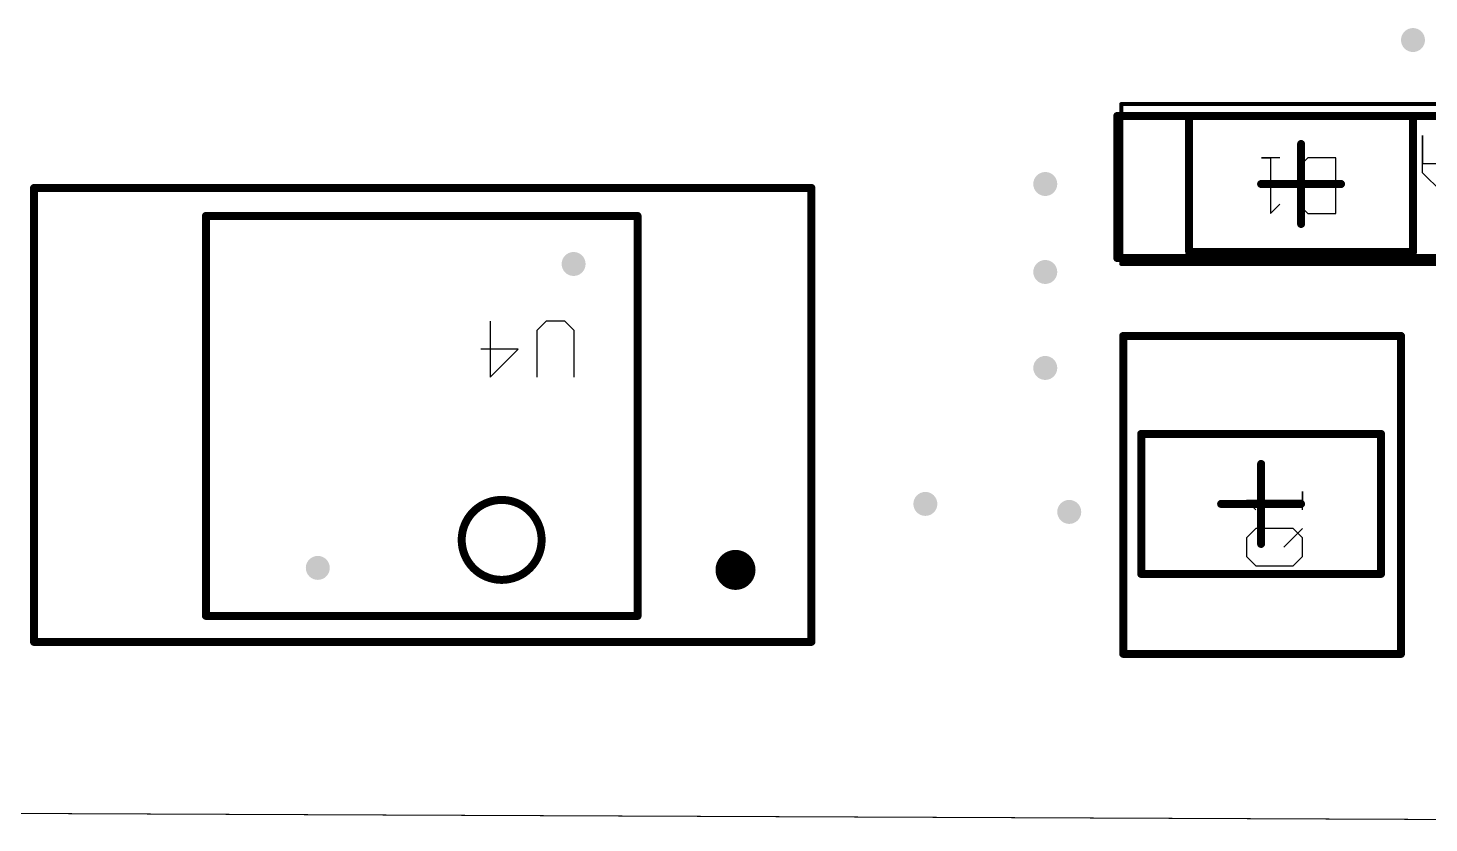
# Model space of a CAD drawing. Header units: millimetres. Extents: x 0 to 63.8, y 0 to 29.2.
# Drawn here: x 30.38 to 47.9, y 0.01 to 9.95 of the extents above; entities that cross this region are included whole.
import ezdxf

# ---------------------------------------------------------------- set-up
doc = ezdxf.new("R2010")
doc.units = ezdxf.units.MM
for name, color, linetype in [('Mechanical1', 6, 'Continuous'), ('Mechanical13', 56, 'Continuous'), ('Mechanical15', 56, 'Continuous'), ('Mechanical29', 56, 'Continuous'), ('ViaHoleLayer', 16, 'Continuous')]:
    doc.layers.add(name, color=color, linetype=linetype)

# ---------------------------------------------------------------- blocks, each defined once
blk = doc.blocks.new('SO_8_W_11')
at = {"layer": 'Mechanical13', "const_width": 0.1}
for points in [[(2.7, 2.5), (-2.7, 2.5)], [(-2.7, 2.5), (-2.7, -2.5)], [(2.7, 2.5), (2.7, -2.5)], [(2.7, -2.5), (-2.7, -2.5)]]:
    blk.add_lwpolyline(points, dxfattribs=at)
at = {"layer": 'Mechanical13'}
for points, const_width in [([(-2.725, 2.5, 1), (-2.675, 2.5, 1)], 0.05), ([(-2.725, 2.5, 1), (-2.675, 2.5, 1)], 0.05), ([(2.675, 2.5, 1), (2.725, 2.5, 1)], 0.05), ([(2.675, 2.5, 1), (2.725, 2.5, 1)], 0.05), ([(-0.5, 1.55, 1), (-1.5, 1.55, 1)], 0.1), ([(-1.525, 1.55, 1), (-1.475, 1.55, 1)], 0.05), ([(-0.525, 1.55, 1), (-0.475, 1.55, 1)], 0.05), ([(-2.725, -2.5, 1), (-2.675, -2.5, 1)], 0.05), ([(-2.725, -2.5, 1), (-2.675, -2.5, 1)], 0.05), ([(2.675, -2.5, 1), (2.725, -2.5, 1)], 0.05), ([(2.675, -2.5, 1), (2.725, -2.5, 1)], 0.05)]:
    blk.add_lwpolyline(points, format="xyb", close=True, dxfattribs=dict(at, const_width=const_width))
at = {"layer": 'Mechanical29'}
for p, q in [((-1.906, -0.485), (-1.906, -1.068)), ((-1.44, -1.068), (-1.44, -0.485)), ((-0.856, -0.485), (-1.206, -0.835)), ((-0.856, -1.185), (-0.856, -0.485)), ((-1.206, -0.835), (-0.74, -0.835)), ((-1.906, -1.068), (-1.789, -1.185)), ((-1.789, -1.185), (-1.556, -1.185)), ((-1.556, -1.185), (-1.44, -1.068))]:
    blk.add_line(p, q, dxfattribs=at)
at = {"layer": 'Mechanical29', "const_width": 0.1}
for points in [[(4.85, 2.825), (-4.875, 2.825)], [(-4.875, 2.825), (-4.875, -2.85)], [(4.85, 2.825), (4.85, -2.85)], [(4.85, -2.85), (-4.875, -2.85)]]:
    blk.add_lwpolyline(points, dxfattribs=at)
at = {"layer": 'Mechanical29'}
for points, const_width in [([(-4.9, 2.825, 1), (-4.85, 2.825, 1)], 0.05), ([(-4.9, 2.825, 1), (-4.85, 2.825, 1)], 0.05), ([(4.825, 2.825, 1), (4.875, 2.825, 1)], 0.05), ([(4.825, 2.825, 1), (4.875, 2.825, 1)], 0.05), ([(-3.8, 1.925, 1), (-4.05, 1.925, 1)], 0.25), ([(-4.113, 1.925, 1), (-3.988, 1.925, 1)], 0.125), ([(-3.862, 1.925, 1), (-3.738, 1.925, 1)], 0.125), ([(-4.9, -2.85, 1), (-4.85, -2.85, 1)], 0.05), ([(-4.9, -2.85, 1), (-4.85, -2.85, 1)], 0.05), ([(4.825, -2.85, 1), (4.875, -2.85, 1)], 0.05), ([(4.825, -2.85, 1), (4.875, -2.85, 1)], 0.05)]:
    blk.add_lwpolyline(points, format="xyb", close=True, dxfattribs=dict(at, const_width=const_width))
blk = doc.blocks.new('SOT23_3_37')
at = {"layer": 'Mechanical13', "const_width": 0.1}
for points in [[(0.875, 1.5), (-0.875, 1.5)], [(-0.875, -1.5), (-0.875, 1.5)], [(0.875, -1.5), (0.875, 1.5)], [(0.875, -1.5), (-0.875, -1.5)]]:
    blk.add_lwpolyline(points, dxfattribs=at)
at = {"layer": 'Mechanical13', "const_width": 0.05}
for points in [[(-0.9, 1.5, 1), (-0.85, 1.5, 1)], [(-0.9, 1.5, 1), (-0.85, 1.5, 1)], [(0.85, 1.5, 1), (0.9, 1.5, 1)], [(0.85, 1.5, 1), (0.9, 1.5, 1)], [(-0.9, -1.5, 1), (-0.85, -1.5, 1)], [(-0.9, -1.5, 1), (-0.85, -1.5, 1)], [(0.85, -1.5, 1), (0.9, -1.5, 1)], [(0.85, -1.5, 1), (0.9, -1.5, 1)]]:
    blk.add_lwpolyline(points, format="xyb", close=True, dxfattribs=at)
at = {"layer": 'Mechanical15'}
for points, const_width in [([(1.875, 1.75), (-2.1, 1.75)], 0.05), ([(-2.1, -1.75), (-2.1, 1.75)], 0.05), ([(1.875, -1.75), (1.875, 1.75)], 0.05), ([(0, -0.5), (0, 0.5)], 0.1), ([(0.5, 0), (-0.5, 0)], 0.1), ([(1.875, -1.75), (-2.1, -1.75)], 0.05)]:
    blk.add_lwpolyline(points, dxfattribs=dict(at, const_width=const_width))
for points, const_width in [([(-2.113, 1.75, 1), (-2.088, 1.75, 1)], 0.025), ([(-2.113, 1.75, 1), (-2.088, 1.75, 1)], 0.025), ([(1.863, 1.75, 1), (1.887, 1.75, 1)], 0.025), ([(1.863, 1.75, 1), (1.887, 1.75, 1)], 0.025), ([(-0.025, 0.5, 1), (0.025, 0.5, 1)], 0.05), ([(-0.525, 0, 1), (-0.475, 0, 1)], 0.05), ([(0.475, 0, 1), (0.525, 0, 1)], 0.05), ([(-0.025, -0.5, 1), (0.025, -0.5, 1)], 0.05), ([(-2.113, -1.75, 1), (-2.088, -1.75, 1)], 0.025), ([(-2.113, -1.75, 1), (-2.088, -1.75, 1)], 0.025), ([(1.863, -1.75, 1), (1.887, -1.75, 1)], 0.025), ([(1.863, -1.75, 1), (1.887, -1.75, 1)], 0.025)]:
    blk.add_lwpolyline(points, format="xyb", close=True, dxfattribs=dict(at, const_width=const_width))
at = {"layer": 'Mechanical29'}
for p, q in [((0.076, 0.519), (-0.157, 0.519)), ((-0.157, 0.519), (-0.041, 0.519)), ((-0.041, 0.519), (-0.041, -0.181)), ((0.542, 0.286), (0.309, 0.519)), ((0.426, 0.519), (0.309, 0.402)), ((0.309, 0.402), (0.309, -0.064)), ((0.659, 0.519), (0.426, 0.519)), ((0.776, 0.402), (0.659, 0.519)), ((0.776, -0.064), (0.776, 0.402)), ((-0.041, -0.181), (0.076, -0.064)), ((0.309, -0.064), (0.426, -0.181)), ((0.659, -0.181), (0.776, -0.064)), ((0.426, -0.181), (0.659, -0.181))]:
    blk.add_line(p, q, dxfattribs=at)
at = {"layer": 'Mechanical29', "const_width": 0.1}
for points in [[(-2.1, -1.725), (-2.1, 1.75)], [(1.875, 1.75), (-2.1, 1.75)], [(1.875, -1.725), (1.875, 1.75)], [(1.875, -1.725), (-2.1, -1.725)]]:
    blk.add_lwpolyline(points, dxfattribs=at)
at = {"layer": 'Mechanical29', "const_width": 0.05}
for points in [[(-2.125, 1.75, 1), (-2.075, 1.75, 1)], [(-2.125, 1.75, 1), (-2.075, 1.75, 1)], [(1.85, 1.75, 1), (1.9, 1.75, 1)], [(1.85, 1.75, 1), (1.9, 1.75, 1)], [(-2.125, -1.725, 1), (-2.075, -1.725, 1)], [(-2.125, -1.725, 1), (-2.075, -1.725, 1)], [(1.85, -1.725, 1), (1.9, -1.725, 1)], [(1.85, -1.725, 1), (1.9, -1.725, 1)]]:
    blk.add_lwpolyline(points, format="xyb", close=True, dxfattribs=at)
blk = doc.blocks.new('SOD123_SODFL360X130_2N_58')
at = {"layer": 'Mechanical13', "const_width": 0.1}
for points in [[(-1.4, 0.85), (-1.4, -0.85)], [(1.4, 0.85), (-1.4, 0.85)], [(1.4, 0.85), (1.4, -0.85)], [(1.4, -0.85), (-1.4, -0.85)]]:
    blk.add_lwpolyline(points, dxfattribs=at)
at = {"layer": 'Mechanical13', "const_width": 0.05}
for points in [[(-1.425, 0.85, 1), (-1.375, 0.85, 1)], [(-1.425, 0.85, 1), (-1.375, 0.85, 1)], [(1.375, 0.85, 1), (1.425, 0.85, 1)], [(1.375, 0.85, 1), (1.425, 0.85, 1)], [(-1.425, -0.85, 1), (-1.375, -0.85, 1)], [(-1.425, -0.85, 1), (-1.375, -0.85, 1)], [(1.375, -0.85, 1), (1.425, -0.85, 1)], [(1.375, -0.85, 1), (1.425, -0.85, 1)]]:
    blk.add_lwpolyline(points, format="xyb", close=True, dxfattribs=at)
at = {"layer": 'Mechanical15'}
for points, const_width in [([(-2.25, 1), (-2.25, -1)], 0.05), ([(2.25, 1), (-2.25, 1)], 0.05), ([(2.25, 1), (2.25, -1)], 0.05), ([(0, 0.5), (0, -0.5)], 0.1), ([(0.5, 0), (-0.5, 0)], 0.1), ([(2.25, -1), (-2.25, -1)], 0.05)]:
    blk.add_lwpolyline(points, dxfattribs=dict(at, const_width=const_width))
for points, const_width in [([(-2.262, 1, 1), (-2.238, 1, 1)], 0.025), ([(-2.262, 1, 1), (-2.238, 1, 1)], 0.025), ([(2.238, 1, 1), (2.262, 1, 1)], 0.025), ([(2.238, 1, 1), (2.262, 1, 1)], 0.025), ([(-0.025, 0.5, 1), (0.025, 0.5, 1)], 0.05), ([(-0.525, 0, 1), (-0.475, 0, 1)], 0.05), ([(0.475, 0, 1), (0.525, 0, 1)], 0.05), ([(-0.025, -0.5, 1), (0.025, -0.5, 1)], 0.05), ([(-2.262, -1, 1), (-2.238, -1, 1)], 0.025), ([(-2.262, -1, 1), (-2.238, -1, 1)], 0.025), ([(2.238, -1, 1), (2.262, -1, 1)], 0.025), ([(2.238, -1, 1), (2.262, -1, 1)], 0.025)]:
    blk.add_lwpolyline(points, format="xyb", close=True, dxfattribs=dict(at, const_width=const_width))
at = {"layer": 'Mechanical29'}
for p, q in [((-0.436, 0.37), (-0.436, -0.329)), ((-0.086, 0.37), (-0.436, 0.37)), ((0.031, 0.254), (-0.086, 0.37)), ((0.381, 0.37), (0.264, 0.254)), ((0.381, -0.329), (0.381, 0.37)), ((0.031, -0.213), (0.031, 0.254)), ((-1.988, -0.141), (-1.755, 0.092)), ((-1.755, 0.092), (-1.521, -0.141)), ((-1.988, -0.607), (-1.988, -0.141)), ((-1.521, -0.141), (-1.521, -0.607)), ((-1.521, -0.257), (-1.988, -0.257)), ((-1.521, -0.607), (-1.521, -0.257)), ((-0.436, -0.329), (-0.086, -0.329)), ((-0.086, -0.329), (0.031, -0.213)), ((0.264, -0.329), (0.497, -0.329)), ((0.497, -0.329), (0.381, -0.329))]:
    blk.add_line(p, q, dxfattribs=at)
at = {"layer": 'Mechanical29', "const_width": 0.1}
for points in [[(2.3, 0.925), (-2.175, 0.925)], [(-2.175, 0.925), (-2.175, -0.85)], [(2.3, 0.925), (2.3, -0.85)], [(2.3, -0.85), (-2.175, -0.85)]]:
    blk.add_lwpolyline(points, dxfattribs=at)
at = {"layer": 'Mechanical29', "const_width": 0.05}
for points in [[(-2.2, 0.925, 1), (-2.15, 0.925, 1)], [(-2.2, 0.925, 1), (-2.15, 0.925, 1)], [(2.275, 0.925, 1), (2.325, 0.925, 1)], [(2.275, 0.925, 1), (2.325, 0.925, 1)], [(-2.2, -0.85, 1), (-2.15, -0.85, 1)], [(-2.2, -0.85, 1), (-2.15, -0.85, 1)], [(2.275, -0.85, 1), (2.325, -0.85, 1)], [(2.275, -0.85, 1), (2.325, -0.85, 1)]]:
    blk.add_lwpolyline(points, format="xyb", close=True, dxfattribs=at)

msp = doc.modelspace()

# ---------------------------------------------------------------- hatches: boundary and pattern name
at = {"layer": 'ViaHoleLayer'}
h = msp.add_hatch(color=16, dxfattribs=at)
edge = h.paths.add_edge_path()
edge.add_arc((47.7, 9.8), 0.15, 0, 360)
h = msp.add_hatch(color=16, dxfattribs=at)
edge = h.paths.add_edge_path()
edge.add_arc((43.1, 8), 0.15, 0, 360)
h = msp.add_hatch(color=16, dxfattribs=at)
edge = h.paths.add_edge_path()
edge.add_arc((37.2, 7), 0.15, 0, 360)
h = msp.add_hatch(color=16, dxfattribs=at)
edge = h.paths.add_edge_path()
edge.add_arc((43.1, 6.9), 0.15, 0, 360)
h = msp.add_hatch(color=16, dxfattribs=at)
edge = h.paths.add_edge_path()
edge.add_arc((43.1, 5.7), 0.15, 0, 360)
h = msp.add_hatch(color=16, dxfattribs=at)
edge = h.paths.add_edge_path()
edge.add_arc((41.6, 4), 0.15, 0, 360)
h = msp.add_hatch(color=16, dxfattribs=at)
edge = h.paths.add_edge_path()
edge.add_arc((43.4, 3.9), 0.15, 0, 360)
h = msp.add_hatch(color=16, dxfattribs=at)
edge = h.paths.add_edge_path()
edge.add_arc((34, 3.2), 0.15, 0, 360)

# ---------------------------------------------------------------- linework, layer by layer
at = {"layer": 'Mechanical1', "const_width": 0.0127}
msp.add_lwpolyline([(6.881, 0.229), (56.881, 0.017)], dxfattribs=at)

# ---------------------------------------------------------------- block references
for name, p, rotation in [('SOD123_SODFL360X130_2N_58', (46.3, 8), 180), ('SO_8_W_11', (35.3, 5.1), 180), ('SOT23_3_37', (45.8, 4), 270)]:
    msp.add_blockref(name, p, dxfattribs=dict(rotation=rotation))

doc.saveas('drawing.dxf')
